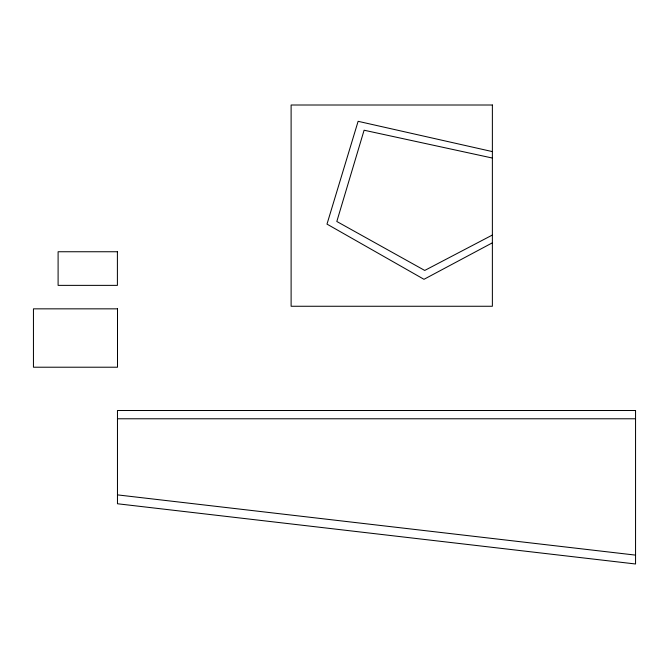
<?xml version="1.0" encoding="UTF-8"?>
<svg xmlns="http://www.w3.org/2000/svg" width="669" height="669" viewBox="0 0 669 669"><rect width="100%" height="100%" fill="white"/><g stroke="black" fill="none" stroke-linecap="round" stroke-linejoin="round"><path stroke-width="1" d="M492.376 242.822L423.987 279.308L326.99 224.107L358.116 121.315L492.376 151.604M492.376 235.036L424.731 270.443L336.816 221.489L364.095 130.221L492.376 158.043M117.468 418.777L635.55 418.777M117.468 494.884L635.55 555.119M492.376 105.008L291.115 105.008L291.115 306.26L492.376 306.26L492.376 105.008M117.401 251.745L58.103 251.745L58.103 285.37L117.401 285.37L117.401 251.745M117.501 308.844L33.45 308.844L33.45 367.214L117.501 367.214L117.501 308.844M635.55 410.507L117.468 410.507L117.468 503.757L635.55 563.992L635.55 410.507"/></g></svg>
